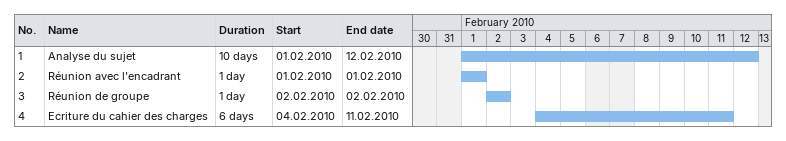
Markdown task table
| ID | Task | Duration | Start | Finish |
|---|---|---|---|---|
| 1 | Analyse du sujet | 10d | 2010-02-01 | 2010-02-12 |
| 2 | Réunion avec l'encadrant | 1d | 2010-02-01 | 2010-02-01 |
| 3 | Réunion de groupe | 1d | 2010-02-02 | 2010-02-02 |
| 4 | Ecriture du cahier des charges | 6d | 2010-02-04 | 2010-02-11 |
